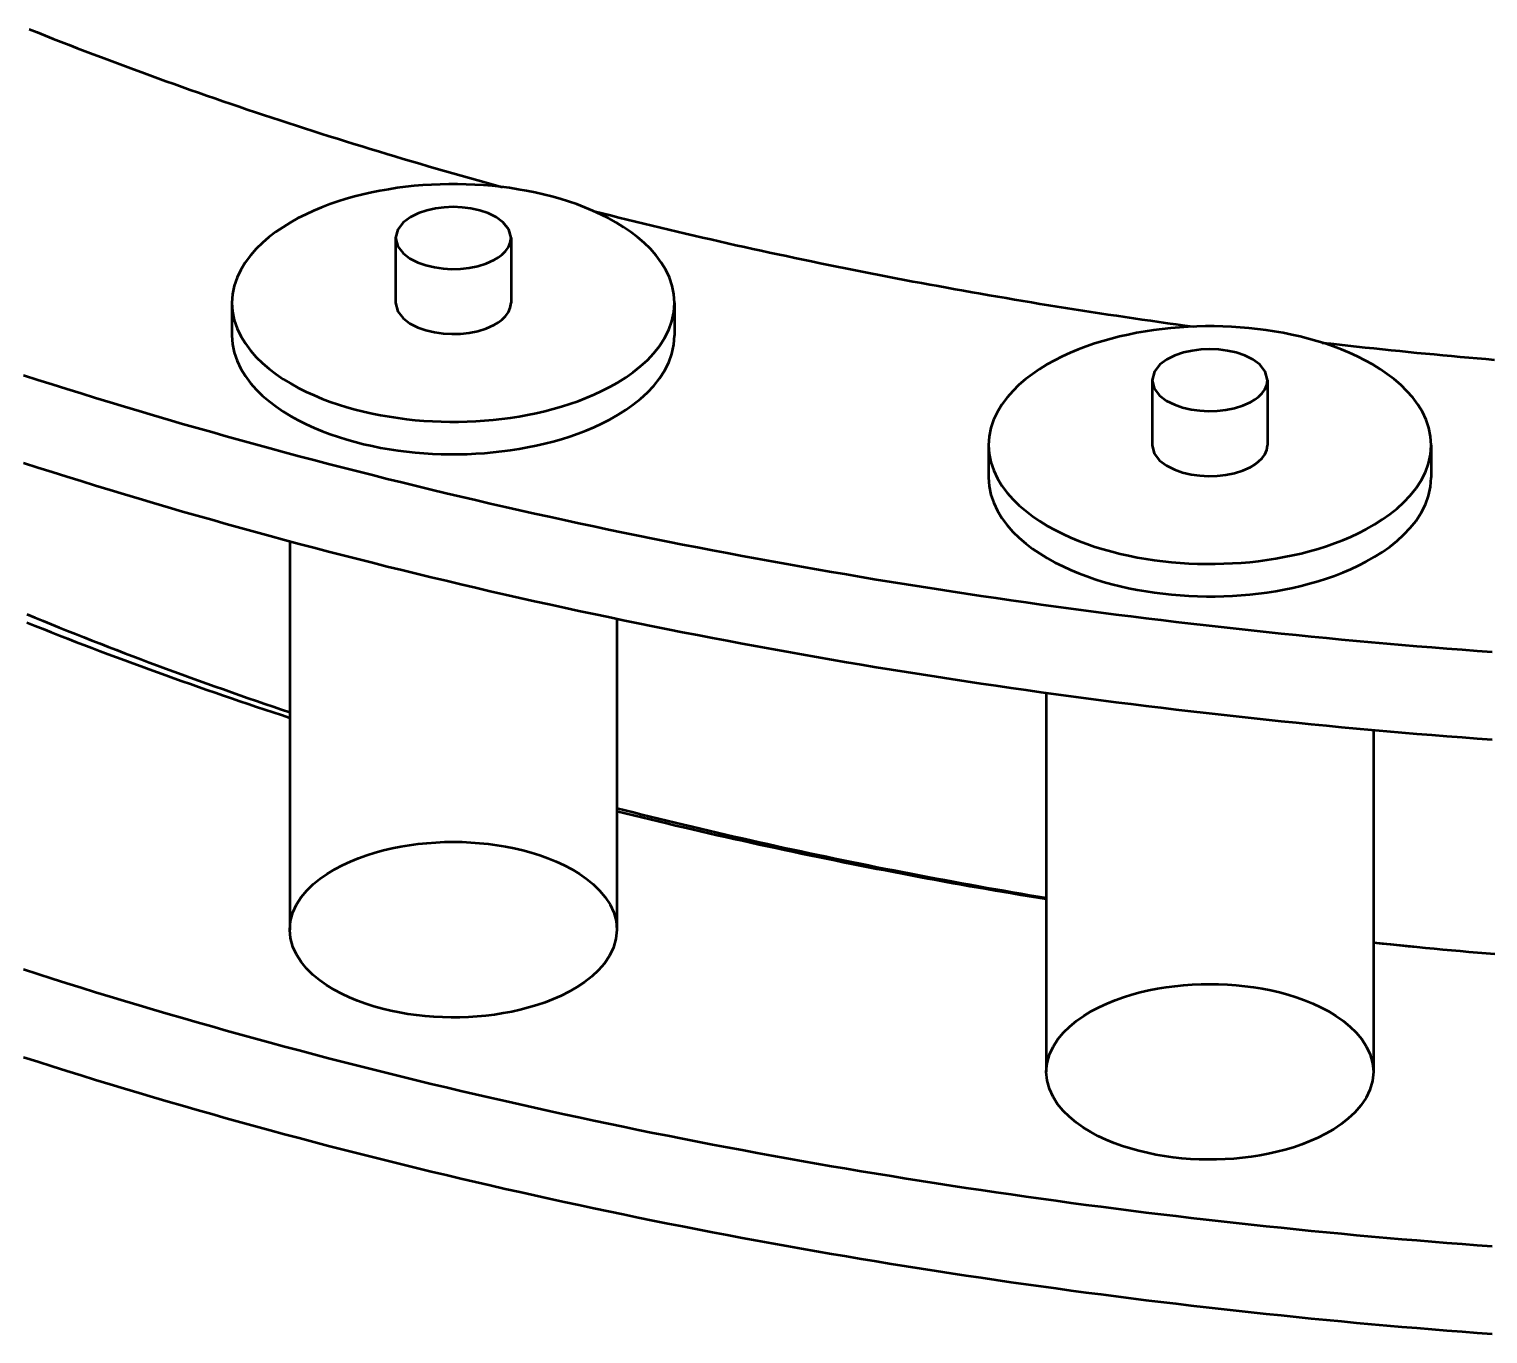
# Model space of a CAD drawing. Header units: millimetres. Extents: x 0 to 841, y 0 to 594.
# Drawn here: x 709.4 to 729.76, y 242.95 to 261.17 of the extents above; entities that cross this region are included whole.
import ezdxf

# ---------------------------------------------------------------- set-up
doc = ezdxf.new("R2010")
doc.units = ezdxf.units.MM
doc.layers.add('VIS', color=7, linetype='CONTINUOUS', lineweight=50)

msp = doc.modelspace()

# ---------------------------------------------------------------- linework, layer by layer
at = {"layer": 'VIS'}
for points in [[(709.397, 261.167), (709.509, 261.123), (709.621, 261.078), (709.732, 261.034), (709.844, 260.99), (709.956, 260.947), (710.069, 260.904), (710.181, 260.86), (710.293, 260.818), (710.406, 260.775), (710.518, 260.733), (710.631, 260.691), (710.743, 260.649), (710.856, 260.607), (710.969, 260.566), (711.082, 260.524), (711.195, 260.483), (711.308, 260.443), (711.421, 260.402), (711.534, 260.362), (711.648, 260.322), (711.761, 260.282), (711.875, 260.242), (711.988, 260.203), (712.102, 260.164), (712.216, 260.125), (712.329, 260.086), (712.443, 260.048), (712.557, 260.009), (712.671, 259.971), (712.785, 259.934), (712.9, 259.896), (713.014, 259.859), (713.128, 259.821), (713.243, 259.784), (713.357, 259.748), (713.472, 259.711), (713.586, 259.675), (713.701, 259.639), (713.816, 259.603), (713.93, 259.567), (714.045, 259.532), (714.16, 259.497), (714.275, 259.462), (714.39, 259.427), (714.505, 259.392), (714.621, 259.358), (714.736, 259.324), (714.851, 259.29), (714.967, 259.256), (715.082, 259.223), (715.198, 259.189), (715.313, 259.156), (715.429, 259.124), (715.544, 259.091), (715.66, 259.058), (715.776, 259.026), (715.892, 258.994), (716.008, 258.962)], [(709.397, 261.167), (709.509, 261.123), (709.621, 261.078), (709.732, 261.034), (709.844, 260.99), (709.956, 260.947), (710.069, 260.904), (710.181, 260.86), (710.293, 260.818), (710.406, 260.775), (710.518, 260.733), (710.631, 260.691), (710.743, 260.649), (710.856, 260.607), (710.969, 260.566), (711.082, 260.524), (711.195, 260.483), (711.308, 260.443), (711.421, 260.402), (711.534, 260.362), (711.648, 260.322), (711.761, 260.282), (711.875, 260.242), (711.988, 260.203), (712.102, 260.164), (712.216, 260.125), (712.329, 260.086), (712.443, 260.048), (712.557, 260.009), (712.671, 259.971), (712.785, 259.934), (712.9, 259.896), (713.014, 259.859), (713.128, 259.821), (713.243, 259.784), (713.357, 259.748), (713.472, 259.711), (713.586, 259.675), (713.701, 259.639), (713.816, 259.603), (713.93, 259.567), (714.045, 259.532), (714.16, 259.497), (714.275, 259.462), (714.39, 259.427), (714.505, 259.392), (714.621, 259.358), (714.736, 259.324), (714.851, 259.29), (714.967, 259.256), (715.082, 259.223), (715.198, 259.189), (715.313, 259.156), (715.429, 259.124), (715.544, 259.091), (715.66, 259.058), (715.776, 259.026), (715.892, 258.994), (716.008, 258.962)], [(718.408, 257.345), (718.4, 257.466), (718.376, 257.585), (718.337, 257.699), (718.285, 257.809), (718.222, 257.912), (718.15, 258.009), (718.07, 258.1), (717.983, 258.185), (717.892, 258.263), (717.795, 258.337), (717.695, 258.405), (717.592, 258.468), (717.486, 258.527), (717.378, 258.582), (717.268, 258.632), (717.156, 258.679), (717.043, 258.722), (716.928, 258.761), (716.813, 258.797), (716.696, 258.83), (716.579, 258.86), (716.461, 258.886), (716.342, 258.91), (716.223, 258.931), (716.103, 258.95), (715.983, 258.965), (715.863, 258.978), (715.742, 258.988), (715.621, 258.996), (715.5, 259.001), (715.379, 259.004), (715.258, 259.004), (715.137, 259.001), (715.016, 258.996), (714.895, 258.988), (714.774, 258.978), (714.654, 258.965), (714.534, 258.95), (714.414, 258.931), (714.295, 258.91), (714.176, 258.886), (714.058, 258.86), (713.941, 258.83), (713.824, 258.797), (713.709, 258.761), (713.594, 258.722), (713.481, 258.679), (713.369, 258.632), (713.259, 258.582), (713.151, 258.527), (713.045, 258.468), (712.942, 258.405), (712.842, 258.337), (712.746, 258.263), (712.654, 258.185), (712.567, 258.1), (712.487, 258.009), (712.415, 257.912), (712.352, 257.809), (712.3, 257.699), (712.261, 257.585), (712.237, 257.466), (712.229, 257.345)], [(716.125, 258.252), (716.093, 258.371), (716.017, 258.468), (715.917, 258.542), (715.805, 258.597), (715.688, 258.637), (715.566, 258.664), (715.443, 258.679), (715.319, 258.685), (715.194, 258.679), (715.071, 258.664), (714.95, 258.637), (714.832, 258.597), (714.72, 258.542), (714.621, 258.468), (714.544, 258.371), (714.513, 258.252)], [(717.279, 258.627), (717.396, 258.598), (717.512, 258.569), (717.629, 258.54), (717.745, 258.511), (717.862, 258.482), (717.979, 258.454), (718.095, 258.426), (718.212, 258.398), (718.329, 258.37), (718.446, 258.342), (718.563, 258.315), (718.68, 258.288), (718.797, 258.261), (718.914, 258.234), (719.031, 258.207), (719.148, 258.181), (719.265, 258.154), (719.382, 258.128), (719.499, 258.102), (719.617, 258.077), (719.734, 258.051), (719.851, 258.026), (719.969, 258.001), (720.086, 257.976), (720.204, 257.951), (720.321, 257.927), (720.439, 257.902), (720.557, 257.878), (720.674, 257.854), (720.792, 257.831), (720.91, 257.807), (721.027, 257.784), (721.145, 257.76), (721.263, 257.737), (721.381, 257.715), (721.499, 257.692), (721.617, 257.67), (721.735, 257.647), (721.853, 257.625), (721.971, 257.603), (722.089, 257.582), (722.207, 257.56), (722.325, 257.539), (722.443, 257.518), (722.562, 257.497), (722.68, 257.476), (722.798, 257.455), (722.917, 257.435), (723.035, 257.415), (723.153, 257.394), (723.272, 257.375), (723.39, 257.355), (723.509, 257.335), (723.627, 257.316), (723.746, 257.297), (723.864, 257.278), (723.983, 257.259), (724.101, 257.241), (724.22, 257.222), (724.339, 257.204), (724.457, 257.186), (724.576, 257.168), (724.695, 257.15), (724.814, 257.133), (724.933, 257.115), (725.051, 257.098), (725.17, 257.081), (725.289, 257.064), (725.408, 257.048), (725.527, 257.031), (725.646, 257.015)], [(717.279, 258.627), (717.396, 258.598), (717.512, 258.569), (717.629, 258.54), (717.745, 258.511), (717.862, 258.482), (717.979, 258.454), (718.095, 258.426), (718.212, 258.398), (718.329, 258.37), (718.446, 258.342), (718.563, 258.315), (718.68, 258.288), (718.797, 258.261), (718.914, 258.234), (719.031, 258.207), (719.148, 258.181), (719.265, 258.154), (719.382, 258.128), (719.499, 258.102), (719.617, 258.077), (719.734, 258.051), (719.851, 258.026), (719.969, 258.001), (720.086, 257.976), (720.204, 257.951), (720.321, 257.927), (720.439, 257.902), (720.557, 257.878), (720.674, 257.854), (720.792, 257.831), (720.91, 257.807), (721.027, 257.784), (721.145, 257.76), (721.263, 257.737), (721.381, 257.715), (721.499, 257.692), (721.617, 257.67), (721.735, 257.647), (721.853, 257.625), (721.971, 257.603), (722.089, 257.582), (722.207, 257.56), (722.325, 257.539), (722.443, 257.518), (722.562, 257.497), (722.68, 257.476), (722.798, 257.455), (722.917, 257.435), (723.035, 257.415), (723.153, 257.394), (723.272, 257.375), (723.39, 257.355), (723.509, 257.335), (723.627, 257.316), (723.746, 257.297), (723.864, 257.278), (723.983, 257.259), (724.101, 257.241), (724.22, 257.222), (724.339, 257.204), (724.457, 257.186), (724.576, 257.168), (724.695, 257.15), (724.814, 257.133), (724.933, 257.115), (725.051, 257.098), (725.17, 257.081), (725.289, 257.064), (725.408, 257.048), (725.527, 257.031), (725.646, 257.015)], [(714.513, 258.252), (714.543, 258.135), (714.617, 258.039), (714.714, 257.966), (714.823, 257.911), (714.938, 257.871), (715.056, 257.843), (715.177, 257.826), (715.299, 257.819), (715.42, 257.823), (715.542, 257.836), (715.661, 257.86), (715.777, 257.896), (715.889, 257.946)], [(714.513, 258.252), (714.513, 257.345)], [(715.889, 257.946), (715.947, 257.981), (716.001, 258.021), (716.049, 258.069), (716.088, 258.123), (716.115, 258.185), (716.125, 258.252)], [(716.125, 258.252), (716.125, 257.345)], [(712.229, 257.345), (712.237, 257.224), (712.262, 257.105), (712.301, 256.99), (712.353, 256.881), (712.416, 256.777), (712.489, 256.68), (712.569, 256.589), (712.656, 256.504), (712.748, 256.425), (712.845, 256.351), (712.945, 256.283), (713.049, 256.22), (713.155, 256.161), (713.264, 256.106), (713.375, 256.056), (713.487, 256.009), (713.6, 255.967), (713.715, 255.927), (713.831, 255.891), (713.948, 255.859), (714.066, 255.829), (714.185, 255.802), (714.304, 255.778), (714.423, 255.758), (714.544, 255.74), (714.664, 255.724), (714.785, 255.711), (714.906, 255.701), (715.027, 255.694), (715.149, 255.689), (715.27, 255.687), (715.391, 255.687), (715.513, 255.69), (715.634, 255.695), (715.756, 255.703), (715.877, 255.714), (715.997, 255.727), (716.118, 255.743), (716.238, 255.762), (716.357, 255.783), (716.476, 255.807), (716.595, 255.835), (716.712, 255.865), (716.829, 255.898), (716.945, 255.935), (717.06, 255.975), (717.173, 256.019), (717.285, 256.066), (717.395, 256.117), (717.503, 256.172)], [(712.229, 257.345), (712.229, 256.892)], [(714.513, 257.345), (714.543, 257.228), (714.617, 257.132), (714.714, 257.059), (714.823, 257.004), (714.938, 256.964), (715.056, 256.936), (715.177, 256.919), (715.299, 256.913), (715.42, 256.916), (715.542, 256.929), (715.661, 256.953), (715.777, 256.989), (715.889, 257.039)], [(715.889, 257.039), (715.947, 257.074), (716.001, 257.115), (716.049, 257.162), (716.088, 257.217), (716.115, 257.279), (716.125, 257.345)], [(717.503, 256.172), (717.616, 256.236), (717.726, 256.305), (717.831, 256.38), (717.933, 256.461), (718.028, 256.548), (718.117, 256.642), (718.198, 256.744), (718.269, 256.852), (718.327, 256.968), (718.371, 257.09), (718.399, 257.216), (718.408, 257.345)], [(718.408, 257.345), (718.408, 256.892)], [(728.97, 255.361), (728.962, 255.482), (728.938, 255.6), (728.899, 255.715), (728.847, 255.824), (728.784, 255.928), (728.712, 256.025), (728.632, 256.116), (728.545, 256.2), (728.454, 256.279), (728.357, 256.353), (728.257, 256.421), (728.154, 256.484), (728.048, 256.543), (727.94, 256.597), (727.83, 256.648), (727.718, 256.694), (727.605, 256.737), (727.49, 256.777), (727.375, 256.813), (727.258, 256.846), (727.141, 256.875), (727.023, 256.902), (726.904, 256.926), (726.785, 256.947), (726.665, 256.965), (726.545, 256.981), (726.425, 256.994), (726.304, 257.004), (726.183, 257.012), (726.062, 257.017), (725.941, 257.019), (725.82, 257.019), (725.699, 257.017), (725.578, 257.012), (725.457, 257.004), (725.336, 256.994), (725.216, 256.981), (725.096, 256.965), (724.976, 256.947), (724.857, 256.926), (724.738, 256.902), (724.62, 256.875), (724.503, 256.846), (724.386, 256.813), (724.271, 256.777), (724.156, 256.737), (724.043, 256.694), (723.931, 256.648), (723.821, 256.597), (723.713, 256.543), (723.607, 256.484), (723.504, 256.421), (723.404, 256.353), (723.307, 256.279), (723.216, 256.2), (723.129, 256.116), (723.049, 256.025), (722.977, 255.928), (722.914, 255.824), (722.862, 255.715), (722.823, 255.6), (722.799, 255.482), (722.791, 255.361)], [(712.229, 256.892), (712.237, 256.771), (712.262, 256.652), (712.301, 256.537), (712.353, 256.427), (712.416, 256.324), (712.489, 256.226), (712.569, 256.135), (712.656, 256.05), (712.748, 255.972), (712.845, 255.898), (712.945, 255.83), (713.049, 255.766), (713.155, 255.708), (713.264, 255.653), (713.375, 255.603), (713.487, 255.556), (713.6, 255.513), (713.715, 255.474), (713.831, 255.438), (713.948, 255.405), (714.066, 255.376), (714.185, 255.349), (714.304, 255.325), (714.423, 255.304), (714.544, 255.286), (714.664, 255.271), (714.785, 255.258), (714.906, 255.248), (715.027, 255.241), (715.149, 255.236), (715.27, 255.233), (715.391, 255.234), (715.513, 255.236), (715.634, 255.242), (715.756, 255.25), (715.877, 255.26), (715.997, 255.274), (716.118, 255.29), (716.238, 255.308), (716.357, 255.33), (716.476, 255.354), (716.595, 255.381), (716.712, 255.412), (716.829, 255.445), (716.945, 255.482), (717.06, 255.522), (717.173, 255.565), (717.285, 255.612), (717.395, 255.664), (717.503, 255.719)], [(717.503, 255.719), (717.616, 255.783), (717.726, 255.852), (717.831, 255.927), (717.933, 256.008), (718.028, 256.095), (718.117, 256.189), (718.198, 256.29), (718.269, 256.399), (718.327, 256.515), (718.371, 256.636), (718.399, 256.763), (718.408, 256.892)], [(727.449, 256.79), (727.569, 256.777), (727.689, 256.763), (727.809, 256.75), (727.93, 256.737), (728.05, 256.724), (728.17, 256.712), (728.29, 256.699), (728.411, 256.687), (728.531, 256.675), (728.651, 256.663), (728.771, 256.651), (728.892, 256.639), (729.012, 256.628), (729.132, 256.617), (729.253, 256.606), (729.373, 256.595), (729.494, 256.584), (729.614, 256.573), (729.735, 256.563), (729.855, 256.553)], [(727.449, 256.79), (727.569, 256.777), (727.689, 256.763), (727.809, 256.75), (727.93, 256.737), (728.05, 256.724), (728.17, 256.712), (728.29, 256.699), (728.411, 256.687), (728.531, 256.675), (728.651, 256.663), (728.771, 256.651), (728.892, 256.639), (729.012, 256.628), (729.132, 256.617), (729.253, 256.606), (729.373, 256.595), (729.494, 256.584), (729.614, 256.573), (729.735, 256.563), (729.855, 256.553)], [(726.686, 256.268), (726.655, 256.387), (726.579, 256.484), (726.479, 256.558), (726.367, 256.613), (726.249, 256.652), (726.128, 256.679), (726.005, 256.695), (725.881, 256.7), (725.756, 256.695), (725.633, 256.679), (725.512, 256.652), (725.394, 256.613), (725.282, 256.558), (725.182, 256.484), (725.106, 256.387), (725.075, 256.268)], [(709.318, 256.339), (709.519, 256.274), (709.72, 256.21), (709.922, 256.147), (710.123, 256.084), (710.325, 256.022), (710.527, 255.96), (710.73, 255.899), (710.932, 255.838), (711.135, 255.778), (711.337, 255.719), (711.54, 255.66), (711.743, 255.601), (711.946, 255.544), (712.15, 255.486), (712.353, 255.43), (712.557, 255.373), (712.761, 255.318), (712.965, 255.263), (713.169, 255.208), (713.373, 255.154), (713.578, 255.101), (713.782, 255.048), (713.987, 254.996), (714.192, 254.944), (714.397, 254.892), (714.602, 254.842), (714.807, 254.791), (715.012, 254.742), (715.218, 254.692), (715.423, 254.644), (715.629, 254.596), (715.835, 254.548), (716.041, 254.501), (716.247, 254.454), (716.453, 254.408), (716.659, 254.363), (716.866, 254.318), (717.072, 254.273), (717.279, 254.229), (717.486, 254.185), (717.692, 254.142), (717.899, 254.1), (718.106, 254.058), (718.314, 254.016), (718.521, 253.975), (718.728, 253.935), (718.936, 253.895), (719.143, 253.855), (719.351, 253.816), (719.559, 253.778), (719.766, 253.74), (719.974, 253.702), (720.182, 253.665), (720.39, 253.629), (720.598, 253.592), (720.807, 253.557), (721.015, 253.522), (721.223, 253.487), (721.432, 253.453), (721.641, 253.419), (721.849, 253.386), (722.058, 253.354), (722.267, 253.321), (722.476, 253.29), (722.685, 253.258), (722.894, 253.228), (723.103, 253.197), (723.312, 253.167), (723.521, 253.138), (723.73, 253.109), (723.94, 253.081), (724.149, 253.053), (724.359, 253.025), (724.568, 252.998), (724.778, 252.972), (724.987, 252.946), (725.197, 252.92), (725.407, 252.895), (725.617, 252.87), (725.827, 252.846), (726.037, 252.823), (726.246, 252.799), (726.457, 252.776), (726.667, 252.754), (726.877, 252.732), (727.087, 252.711), (727.297, 252.69), (727.507, 252.669), (727.718, 252.649), (727.928, 252.63), (728.139, 252.611), (728.349, 252.592), (728.559, 252.574), (728.77, 252.556), (728.981, 252.539), (729.191, 252.522), (729.402, 252.506), (729.612, 252.49), (729.823, 252.474)], [(725.075, 256.268), (725.105, 256.151), (725.179, 256.055), (725.276, 255.981), (725.385, 255.927), (725.5, 255.886), (725.618, 255.858), (725.739, 255.842), (725.861, 255.835), (725.982, 255.838), (726.103, 255.852), (726.223, 255.876), (726.339, 255.912), (726.45, 255.962)], [(725.075, 256.268), (725.075, 255.361)], [(726.45, 255.962), (726.508, 255.996), (726.562, 256.037), (726.611, 256.084), (726.65, 256.139), (726.677, 256.201), (726.686, 256.268)], [(726.686, 256.268), (726.686, 255.361)], [(722.791, 255.361), (722.799, 255.24), (722.823, 255.121), (722.863, 255.006), (722.915, 254.896), (722.978, 254.793), (723.051, 254.695), (723.131, 254.604), (723.218, 254.52), (723.31, 254.441), (723.407, 254.367), (723.507, 254.299), (723.611, 254.235), (723.717, 254.177), (723.826, 254.122), (723.936, 254.072), (724.049, 254.025), (724.162, 253.982), (724.277, 253.943), (724.393, 253.907), (724.51, 253.874), (724.628, 253.845), (724.747, 253.818), (724.866, 253.794), (724.985, 253.773), (725.105, 253.755), (725.226, 253.74), (725.347, 253.727), (725.468, 253.717), (725.589, 253.71), (725.71, 253.705), (725.832, 253.702), (725.953, 253.703), (726.075, 253.706), (726.196, 253.711), (726.317, 253.719), (726.438, 253.729), (726.559, 253.743), (726.68, 253.759), (726.8, 253.777), (726.919, 253.799), (727.038, 253.823), (727.157, 253.85), (727.274, 253.881), (727.391, 253.914), (727.507, 253.951), (727.622, 253.991), (727.735, 254.034), (727.847, 254.082), (727.957, 254.133), (728.065, 254.188)], [(722.791, 255.361), (722.791, 254.908)], [(725.075, 255.361), (725.105, 255.244), (725.179, 255.148), (725.276, 255.075), (725.385, 255.02), (725.5, 254.98), (725.618, 254.952), (725.739, 254.935), (725.861, 254.928), (725.982, 254.932), (726.103, 254.945), (726.223, 254.969), (726.339, 255.005), (726.45, 255.055)], [(726.45, 255.055), (726.508, 255.09), (726.562, 255.13), (726.611, 255.178), (726.65, 255.232), (726.677, 255.294), (726.686, 255.361)], [(728.065, 254.188), (728.178, 254.252), (728.287, 254.321), (728.393, 254.396), (728.494, 254.477), (728.59, 254.564), (728.679, 254.658), (728.76, 254.76), (728.831, 254.868), (728.889, 254.984), (728.933, 255.105), (728.961, 255.232), (728.97, 255.361)], [(728.97, 255.361), (728.97, 254.908)], [(709.318, 255.115), (709.519, 255.05), (709.72, 254.986), (709.922, 254.923), (710.123, 254.86), (710.325, 254.798), (710.527, 254.736), (710.73, 254.675), (710.932, 254.614), (711.135, 254.554), (711.337, 254.495), (711.54, 254.436), (711.743, 254.377), (711.946, 254.32), (712.15, 254.262), (712.353, 254.206), (712.557, 254.15), (712.761, 254.094), (712.965, 254.039), (713.169, 253.984), (713.373, 253.93), (713.578, 253.877), (713.782, 253.824), (713.987, 253.772), (714.192, 253.72), (714.397, 253.668), (714.602, 253.618), (714.807, 253.567), (715.012, 253.518), (715.218, 253.469), (715.423, 253.42), (715.629, 253.372), (715.835, 253.324), (716.041, 253.277), (716.247, 253.23), (716.453, 253.184), (716.659, 253.139), (716.866, 253.094), (717.072, 253.049), (717.279, 253.005), (717.486, 252.962), (717.692, 252.919), (717.899, 252.876), (718.106, 252.834), (718.314, 252.792), (718.521, 252.751), (718.728, 252.711), (718.936, 252.671), (719.143, 252.631), (719.351, 252.592), (719.559, 252.554), (719.766, 252.516), (719.974, 252.478), (720.182, 252.441), (720.39, 252.405), (720.598, 252.369), (720.807, 252.333), (721.015, 252.298), (721.223, 252.263), (721.432, 252.229), (721.641, 252.195), (721.849, 252.162), (722.058, 252.13), (722.267, 252.097), (722.476, 252.066), (722.685, 252.034), (722.894, 252.004), (723.103, 251.973), (723.312, 251.944), (723.521, 251.914), (723.73, 251.885), (723.94, 251.857), (724.149, 251.829), (724.359, 251.801), (724.568, 251.774), (724.778, 251.748), (724.987, 251.722), (725.197, 251.696), (725.407, 251.671), (725.617, 251.647), (725.827, 251.622), (726.037, 251.599), (726.246, 251.575), (726.457, 251.553), (726.667, 251.53), (726.877, 251.508), (727.087, 251.487), (727.297, 251.466), (727.507, 251.445), (727.718, 251.425), (727.928, 251.406), (728.139, 251.387), (728.349, 251.368), (728.559, 251.35), (728.77, 251.332), (728.981, 251.315), (729.191, 251.298), (729.402, 251.282), (729.612, 251.266), (729.823, 251.25)], [(722.791, 254.908), (722.799, 254.787), (722.823, 254.668), (722.863, 254.553), (722.915, 254.443), (722.978, 254.339), (723.051, 254.242), (723.131, 254.151), (723.218, 254.066), (723.31, 253.987), (723.407, 253.914), (723.507, 253.846), (723.611, 253.782), (723.717, 253.723), (723.826, 253.669), (723.936, 253.618), (724.049, 253.572), (724.162, 253.529), (724.277, 253.49), (724.393, 253.454), (724.51, 253.421), (724.628, 253.391), (724.747, 253.365), (724.866, 253.341), (724.985, 253.32), (725.105, 253.302), (725.226, 253.287), (725.347, 253.274), (725.468, 253.264), (725.589, 253.256), (725.71, 253.251), (725.832, 253.249), (725.953, 253.249), (726.075, 253.252), (726.196, 253.258), (726.317, 253.266), (726.438, 253.276), (726.559, 253.289), (726.68, 253.305), (726.8, 253.324), (726.919, 253.345), (727.038, 253.37), (727.157, 253.397), (727.274, 253.427), (727.391, 253.461), (727.507, 253.497), (727.622, 253.537), (727.735, 253.581), (727.847, 253.628), (727.957, 253.679), (728.065, 253.735)], [(728.065, 253.735), (728.178, 253.799), (728.287, 253.868), (728.393, 253.943), (728.494, 254.023), (728.59, 254.111), (728.679, 254.205), (728.76, 254.306), (728.831, 254.415), (728.889, 254.53), (728.933, 254.652), (728.961, 254.779), (728.97, 254.908)], [(713.035, 254.02), (713.035, 248.596)], [(709.365, 253.001), (709.478, 252.954), (709.592, 252.908), (709.705, 252.862), (709.818, 252.816), (709.932, 252.77), (710.046, 252.725), (710.16, 252.68), (710.274, 252.635), (710.388, 252.591), (710.502, 252.546), (710.616, 252.502), (710.73, 252.458), (710.845, 252.415), (710.959, 252.371), (711.074, 252.328), (711.188, 252.286), (711.303, 252.243), (711.418, 252.201), (711.533, 252.159), (711.648, 252.117), (711.763, 252.075), (711.878, 252.034), (711.994, 251.993), (712.109, 251.952), (712.224, 251.911), (712.34, 251.871), (712.456, 251.83), (712.571, 251.791), (712.687, 251.751), (712.803, 251.711), (712.919, 251.672), (713.035, 251.633)], [(717.602, 252.937), (717.602, 248.596)], [(709.366, 252.884), (709.48, 252.839), (709.593, 252.794), (709.706, 252.749), (709.82, 252.704), (709.934, 252.66), (710.047, 252.616), (710.161, 252.572), (710.275, 252.529), (710.389, 252.486), (710.503, 252.443), (710.617, 252.4), (710.732, 252.357), (710.846, 252.315), (710.961, 252.273), (711.075, 252.231), (711.19, 252.19), (711.304, 252.148), (711.419, 252.107), (711.534, 252.066), (711.649, 252.026), (711.764, 251.985), (711.879, 251.945), (711.995, 251.905), (712.11, 251.865), (712.225, 251.826), (712.341, 251.787), (712.456, 251.748), (712.572, 251.709), (712.687, 251.67), (712.803, 251.632), (712.919, 251.594), (713.035, 251.556)], [(723.597, 251.904), (723.597, 246.612)], [(728.164, 251.384), (728.164, 246.612)], [(717.602, 250.294), (717.719, 250.264), (717.835, 250.235), (717.952, 250.206), (718.068, 250.177), (718.185, 250.148), (718.302, 250.119), (718.418, 250.091), (718.535, 250.063), (718.652, 250.035), (718.769, 250.007), (718.886, 249.98), (719.003, 249.953), (719.12, 249.926), (719.237, 249.899), (719.354, 249.872), (719.471, 249.845), (719.588, 249.819), (719.706, 249.793), (719.823, 249.767), (719.94, 249.741), (720.058, 249.716), (720.175, 249.691), (720.292, 249.665), (720.41, 249.641), (720.528, 249.616), (720.645, 249.591), (720.763, 249.567), (720.88, 249.543), (720.998, 249.519), (721.116, 249.495), (721.234, 249.471), (721.351, 249.448), (721.469, 249.425), (721.587, 249.402), (721.705, 249.379), (721.823, 249.356), (721.941, 249.334), (722.059, 249.312), (722.177, 249.29), (722.295, 249.268), (722.414, 249.246), (722.532, 249.225), (722.65, 249.203), (722.768, 249.182), (722.887, 249.161), (723.005, 249.141), (723.123, 249.12), (723.242, 249.1), (723.36, 249.08), (723.478, 249.06), (723.597, 249.04)], [(717.602, 250.251), (717.719, 250.222), (717.835, 250.193), (717.952, 250.165), (718.068, 250.137), (718.185, 250.109), (718.302, 250.081), (718.419, 250.053), (718.535, 250.026), (718.652, 249.998), (718.769, 249.971), (718.886, 249.944), (719.003, 249.918), (719.12, 249.891), (719.237, 249.865), (719.355, 249.839), (719.472, 249.813), (719.589, 249.787), (719.706, 249.762), (719.824, 249.737), (719.941, 249.711), (720.058, 249.686), (720.176, 249.662), (720.293, 249.637), (720.411, 249.613), (720.528, 249.589), (720.646, 249.565), (720.763, 249.541), (720.881, 249.517), (720.999, 249.494), (721.116, 249.471), (721.234, 249.448), (721.352, 249.425), (721.47, 249.402), (721.588, 249.379), (721.706, 249.357), (721.824, 249.335), (721.942, 249.313), (722.06, 249.291), (722.178, 249.27), (722.296, 249.248), (722.414, 249.227), (722.532, 249.206), (722.65, 249.185), (722.769, 249.165), (722.887, 249.144), (723.005, 249.124), (723.123, 249.104), (723.242, 249.084), (723.36, 249.064), (723.478, 249.045), (723.597, 249.025)], [(713.035, 248.596), (713.046, 248.718), (713.079, 248.836), (713.131, 248.947), (713.197, 249.05), (713.276, 249.144), (713.363, 249.23), (713.458, 249.307), (713.559, 249.378), (713.664, 249.441), (713.772, 249.498), (713.883, 249.55), (713.997, 249.596), (714.112, 249.637), (714.229, 249.674), (714.347, 249.706), (714.467, 249.734), (714.587, 249.758), (714.708, 249.778), (714.829, 249.794), (714.951, 249.806), (715.074, 249.815), (715.196, 249.821), (715.319, 249.822), (715.441, 249.821), (715.564, 249.815), (715.686, 249.806), (715.808, 249.794), (715.929, 249.778), (716.05, 249.758), (716.17, 249.734), (716.29, 249.706), (716.408, 249.674), (716.525, 249.637), (716.641, 249.596), (716.754, 249.55), (716.865, 249.498), (716.974, 249.441), (717.079, 249.378), (717.179, 249.307), (717.274, 249.23), (717.362, 249.144), (717.44, 249.05), (717.507, 248.947), (717.558, 248.836), (717.591, 248.718), (717.602, 248.596)], [(716.933, 247.729), (716.825, 247.675), (716.714, 247.626), (716.601, 247.582), (716.486, 247.543), (716.37, 247.508), (716.252, 247.478), (716.134, 247.451), (716.015, 247.429), (715.895, 247.41), (715.774, 247.395), (715.654, 247.384), (715.533, 247.376), (715.411, 247.371), (715.29, 247.37), (715.169, 247.373), (715.047, 247.379), (714.927, 247.389), (714.806, 247.402), (714.686, 247.418), (714.566, 247.439), (714.447, 247.463), (714.329, 247.491), (714.212, 247.524), (714.097, 247.561), (713.983, 247.602), (713.871, 247.648), (713.761, 247.7), (713.654, 247.757), (713.55, 247.821), (713.451, 247.891), (713.358, 247.968), (713.271, 248.053), (713.194, 248.147), (713.129, 248.249), (713.078, 248.359), (713.046, 248.476), (713.035, 248.596)], [(717.602, 248.596), (717.59, 248.469), (717.554, 248.347), (717.499, 248.232), (717.428, 248.126), (717.344, 248.03), (717.251, 247.943), (717.15, 247.864), (717.044, 247.793), (716.933, 247.729)], [(728.164, 248.418), (728.258, 248.408), (728.352, 248.398), (728.446, 248.388), (728.54, 248.379), (728.635, 248.369), (728.729, 248.36)], [(728.164, 248.417), (728.285, 248.404), (728.406, 248.392), (728.527, 248.38), (728.648, 248.367), (728.769, 248.356), (728.89, 248.344), (729.011, 248.332), (729.132, 248.321), (729.254, 248.31), (729.375, 248.299), (729.496, 248.288), (729.617, 248.278), (729.738, 248.267), (729.859, 248.257)], [(709.318, 248.043), (709.519, 247.979), (709.72, 247.915), (709.922, 247.851), (710.123, 247.788), (710.325, 247.726), (710.527, 247.664), (710.73, 247.603), (710.932, 247.543), (711.135, 247.483), (711.337, 247.423), (711.54, 247.364), (711.743, 247.306), (711.946, 247.248), (712.15, 247.191), (712.353, 247.134), (712.557, 247.078), (712.761, 247.022), (712.965, 246.967), (713.169, 246.913), (713.373, 246.859), (713.578, 246.805), (713.782, 246.752), (713.987, 246.7), (714.192, 246.648), (714.397, 246.597), (714.602, 246.546), (714.807, 246.496), (715.012, 246.446), (715.218, 246.397), (715.423, 246.348), (715.629, 246.3), (715.835, 246.252), (716.041, 246.205), (716.247, 246.159), (716.453, 246.113), (716.659, 246.067), (716.866, 246.022), (717.072, 245.978), (717.279, 245.933), (717.486, 245.89), (717.692, 245.847), (717.899, 245.804), (718.106, 245.762), (718.314, 245.721), (718.521, 245.68), (718.728, 245.639), (718.936, 245.599), (719.143, 245.56), (719.351, 245.521), (719.559, 245.482), (719.766, 245.444), (719.974, 245.407), (720.182, 245.37), (720.39, 245.333), (720.598, 245.297), (720.807, 245.261), (721.015, 245.226), (721.223, 245.192), (721.432, 245.158), (721.641, 245.124), (721.849, 245.091), (722.058, 245.058), (722.267, 245.026), (722.476, 244.994), (722.685, 244.963), (722.894, 244.932), (723.103, 244.902), (723.312, 244.872), (723.521, 244.843), (723.73, 244.814), (723.94, 244.785), (724.149, 244.757), (724.359, 244.73), (724.568, 244.703), (724.778, 244.676), (724.987, 244.65), (725.197, 244.625), (725.407, 244.6), (725.617, 244.575), (725.827, 244.551), (726.037, 244.527), (726.246, 244.504), (726.457, 244.481), (726.667, 244.459), (726.877, 244.437), (727.087, 244.415), (727.297, 244.394), (727.507, 244.374), (727.718, 244.354), (727.928, 244.334), (728.139, 244.315), (728.349, 244.296), (728.559, 244.278), (728.77, 244.261), (728.981, 244.243), (729.191, 244.226), (729.402, 244.21), (729.612, 244.194), (729.823, 244.179)], [(723.597, 246.612), (723.608, 246.734), (723.641, 246.852), (723.692, 246.963), (723.759, 247.066), (723.838, 247.16), (723.925, 247.246), (724.02, 247.323), (724.121, 247.393), (724.225, 247.457), (724.334, 247.514), (724.445, 247.566), (724.559, 247.612), (724.674, 247.653), (724.791, 247.69), (724.909, 247.722), (725.029, 247.75), (725.149, 247.774), (725.27, 247.794), (725.391, 247.81), (725.513, 247.822), (725.635, 247.831), (725.758, 247.836), (725.881, 247.838), (726.003, 247.836), (726.126, 247.831), (726.248, 247.822), (726.37, 247.81), (726.491, 247.794), (726.612, 247.774), (726.732, 247.75), (726.852, 247.722), (726.97, 247.69), (727.087, 247.653), (727.202, 247.612), (727.316, 247.566), (727.427, 247.514), (727.536, 247.457), (727.64, 247.393), (727.741, 247.323), (727.836, 247.246), (727.923, 247.16), (728.002, 247.066), (728.069, 246.963), (728.12, 246.852), (728.153, 246.734), (728.164, 246.612)], [(709.318, 246.819), (709.519, 246.755), (709.72, 246.691), (709.922, 246.627), (710.123, 246.564), (710.325, 246.502), (710.527, 246.44), (710.73, 246.379), (710.932, 246.319), (711.135, 246.259), (711.337, 246.199), (711.54, 246.14), (711.743, 246.082), (711.946, 246.024), (712.15, 245.967), (712.353, 245.91), (712.557, 245.854), (712.761, 245.798), (712.965, 245.743), (713.169, 245.689), (713.373, 245.635), (713.578, 245.581), (713.782, 245.528), (713.987, 245.476), (714.192, 245.424), (714.397, 245.373), (714.602, 245.322), (714.807, 245.272), (715.012, 245.222), (715.218, 245.173), (715.423, 245.124), (715.629, 245.076), (715.835, 245.029), (716.041, 244.981), (716.247, 244.935), (716.453, 244.889), (716.659, 244.843), (716.866, 244.798), (717.072, 244.754), (717.279, 244.71), (717.486, 244.666), (717.692, 244.623), (717.899, 244.58), (718.106, 244.538), (718.314, 244.497), (718.521, 244.456), (718.728, 244.415), (718.936, 244.375), (719.143, 244.336), (719.351, 244.297), (719.559, 244.258), (719.766, 244.22), (719.974, 244.183), (720.182, 244.146), (720.39, 244.109), (720.598, 244.073), (720.807, 244.037), (721.015, 244.002), (721.223, 243.968), (721.432, 243.934), (721.641, 243.9), (721.849, 243.867), (722.058, 243.834), (722.267, 243.802), (722.476, 243.77), (722.685, 243.739), (722.894, 243.708), (723.103, 243.678), (723.312, 243.648), (723.521, 243.619), (723.73, 243.59), (723.94, 243.561), (724.149, 243.533), (724.359, 243.506), (724.568, 243.479), (724.778, 243.452), (724.987, 243.426), (725.197, 243.401), (725.407, 243.376), (725.617, 243.351), (725.827, 243.327), (726.037, 243.303), (726.246, 243.28), (726.457, 243.257), (726.667, 243.235), (726.877, 243.213), (727.087, 243.191), (727.297, 243.17), (727.507, 243.15), (727.718, 243.13), (727.928, 243.11), (728.139, 243.091), (728.349, 243.073), (728.559, 243.054), (728.77, 243.037), (728.981, 243.019), (729.191, 243.002), (729.402, 242.986), (729.612, 242.97), (729.823, 242.955)], [(727.495, 245.745), (727.387, 245.691), (727.276, 245.642), (727.163, 245.598), (727.048, 245.558), (726.932, 245.524), (726.814, 245.493), (726.696, 245.467), (726.577, 245.444), (726.457, 245.426), (726.336, 245.411), (726.216, 245.399), (726.094, 245.392), (725.973, 245.387), (725.852, 245.386), (725.731, 245.389), (725.609, 245.395), (725.488, 245.404), (725.368, 245.417), (725.248, 245.434), (725.128, 245.455), (725.009, 245.479), (724.891, 245.507), (724.774, 245.54), (724.659, 245.576), (724.545, 245.618), (724.432, 245.664), (724.323, 245.716), (724.216, 245.773), (724.112, 245.836), (724.013, 245.906), (723.92, 245.984), (723.833, 246.069), (723.756, 246.162), (723.691, 246.264), (723.64, 246.375), (723.608, 246.491), (723.597, 246.612)], [(728.164, 246.612), (728.152, 246.485), (728.116, 246.363), (728.061, 246.248), (727.99, 246.142), (727.906, 246.046), (727.813, 245.959), (727.712, 245.88), (727.606, 245.809), (727.495, 245.745)]]:
    msp.add_lwpolyline(points, dxfattribs=at)

doc.saveas('drawing.dxf')
